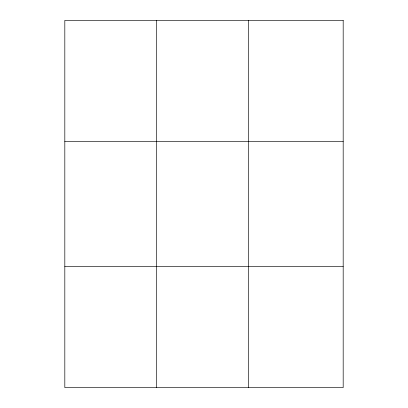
<?xml version="1.0" encoding="UTF-8"?>
<svg xmlns="http://www.w3.org/2000/svg" width="408" height="408" viewBox="0 0 408 408"><rect width="100%" height="100%" fill="white"/><g stroke="black" fill="none" stroke-linecap="round" stroke-linejoin="round"><path stroke-width="0.61" d="M156.677 20.4L156.677 387.6M248.538 20.4L248.538 387.6M64.816 141.576L343.184 141.576M64.816 266.424L343.184 266.424M343.184 20.4L343.184 387.6L64.816 387.6L64.816 20.4L343.184 20.4"/></g></svg>
